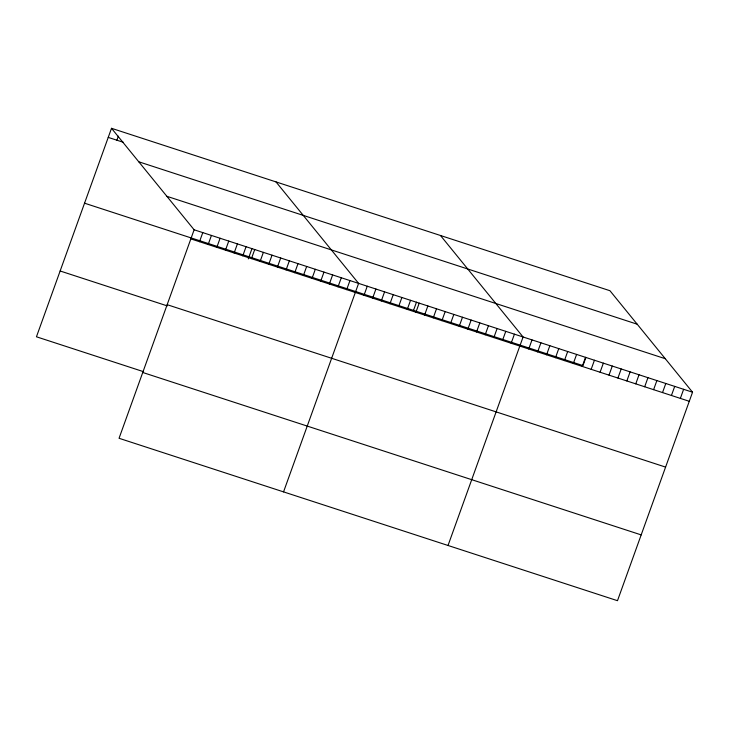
<?xml version="1.0" encoding="UTF-8"?>
<svg xmlns="http://www.w3.org/2000/svg" width="729" height="729" viewBox="0 0 729 729"><rect width="100%" height="100%" fill="white"/><g stroke="black" fill="none" stroke-linecap="round" stroke-linejoin="round"><path stroke-width="1.09" d="M111.51 128.304L194.124 229.79L119.055 438.284L617.49 600.696L692.55 392.211L609.945 290.716L111.51 128.304L36.45 336.789L143.577 371.699M116.895 140.205L118.353 136.168M199.509 241.7L202.78 232.615M208.166 244.525L211.437 235.44M216.823 247.341L220.094 238.255M225.48 250.165L228.751 241.08M234.137 252.981L237.408 243.896M242.793 255.806L246.065 246.721M248.27 258.904L251.997 248.562M251.45 258.631L254.722 249.537M260.107 261.447L263.379 252.362M268.764 264.272L272.035 255.177M277.421 267.087L280.692 258.002M286.078 269.912L289.349 260.827M294.735 272.728L298.006 263.643M303.392 275.553L306.663 266.468M312.048 278.369L315.32 269.283M320.705 281.194L323.977 272.108M329.362 284.018L332.634 274.924M338.019 286.834L341.29 277.749M346.676 289.659L349.947 280.574M283.545 491.884L358.604 283.39L275.99 181.895M363.99 295.3L367.261 286.215M372.647 298.115L375.918 289.03M381.303 300.94L384.575 291.855M389.96 303.756L393.232 294.671M398.617 306.581L401.889 297.496M407.274 309.406L410.545 300.312M413.516 310.381L416.478 302.161M415.931 312.222L419.202 303.136M424.588 315.046L427.859 305.961M433.245 317.862L436.516 308.777M441.902 320.687L445.173 311.602M450.558 323.503L453.83 314.418M459.215 326.328L462.487 317.243M467.872 329.144L471.144 320.058M476.529 331.968L479.8 322.883M485.186 334.793L488.457 325.699M493.843 337.609L497.114 328.524M502.5 340.434L505.771 331.349M511.157 343.25L514.428 334.164M448.025 545.483L523.085 336.989L440.48 235.494M528.735 348.981L532.006 339.896M537.647 351.888L540.918 342.803M546.568 354.795L549.839 345.71M555.489 357.702L558.76 348.608M564.41 360.609L567.681 351.515M573.331 363.507L576.603 354.422M582.243 366.414L585.515 357.328M585.943 357.374L582.981 365.603L84.546 203.191M591.164 369.321L594.436 360.235M600.085 372.227L603.357 363.142M609.007 375.134L612.278 366.049M617.928 378.041L621.199 368.956M626.84 380.948L630.111 371.863M635.761 383.855L639.032 374.77M644.682 386.762L647.953 377.677M653.603 389.669L656.875 380.584M662.524 392.576L665.796 383.49M671.436 395.483L674.708 386.397M680.357 398.389L683.629 389.304M108.238 137.389L123.392 142.319M138.774 161.792L637.201 324.205M166.859 196.301L665.285 358.714M194.124 229.79L692.55 392.211M190.852 238.884L689.279 401.296M167.16 304.686L665.586 467.098M60.142 270.988L167.269 305.898M142.747 372.483L641.183 534.895"/></g></svg>
